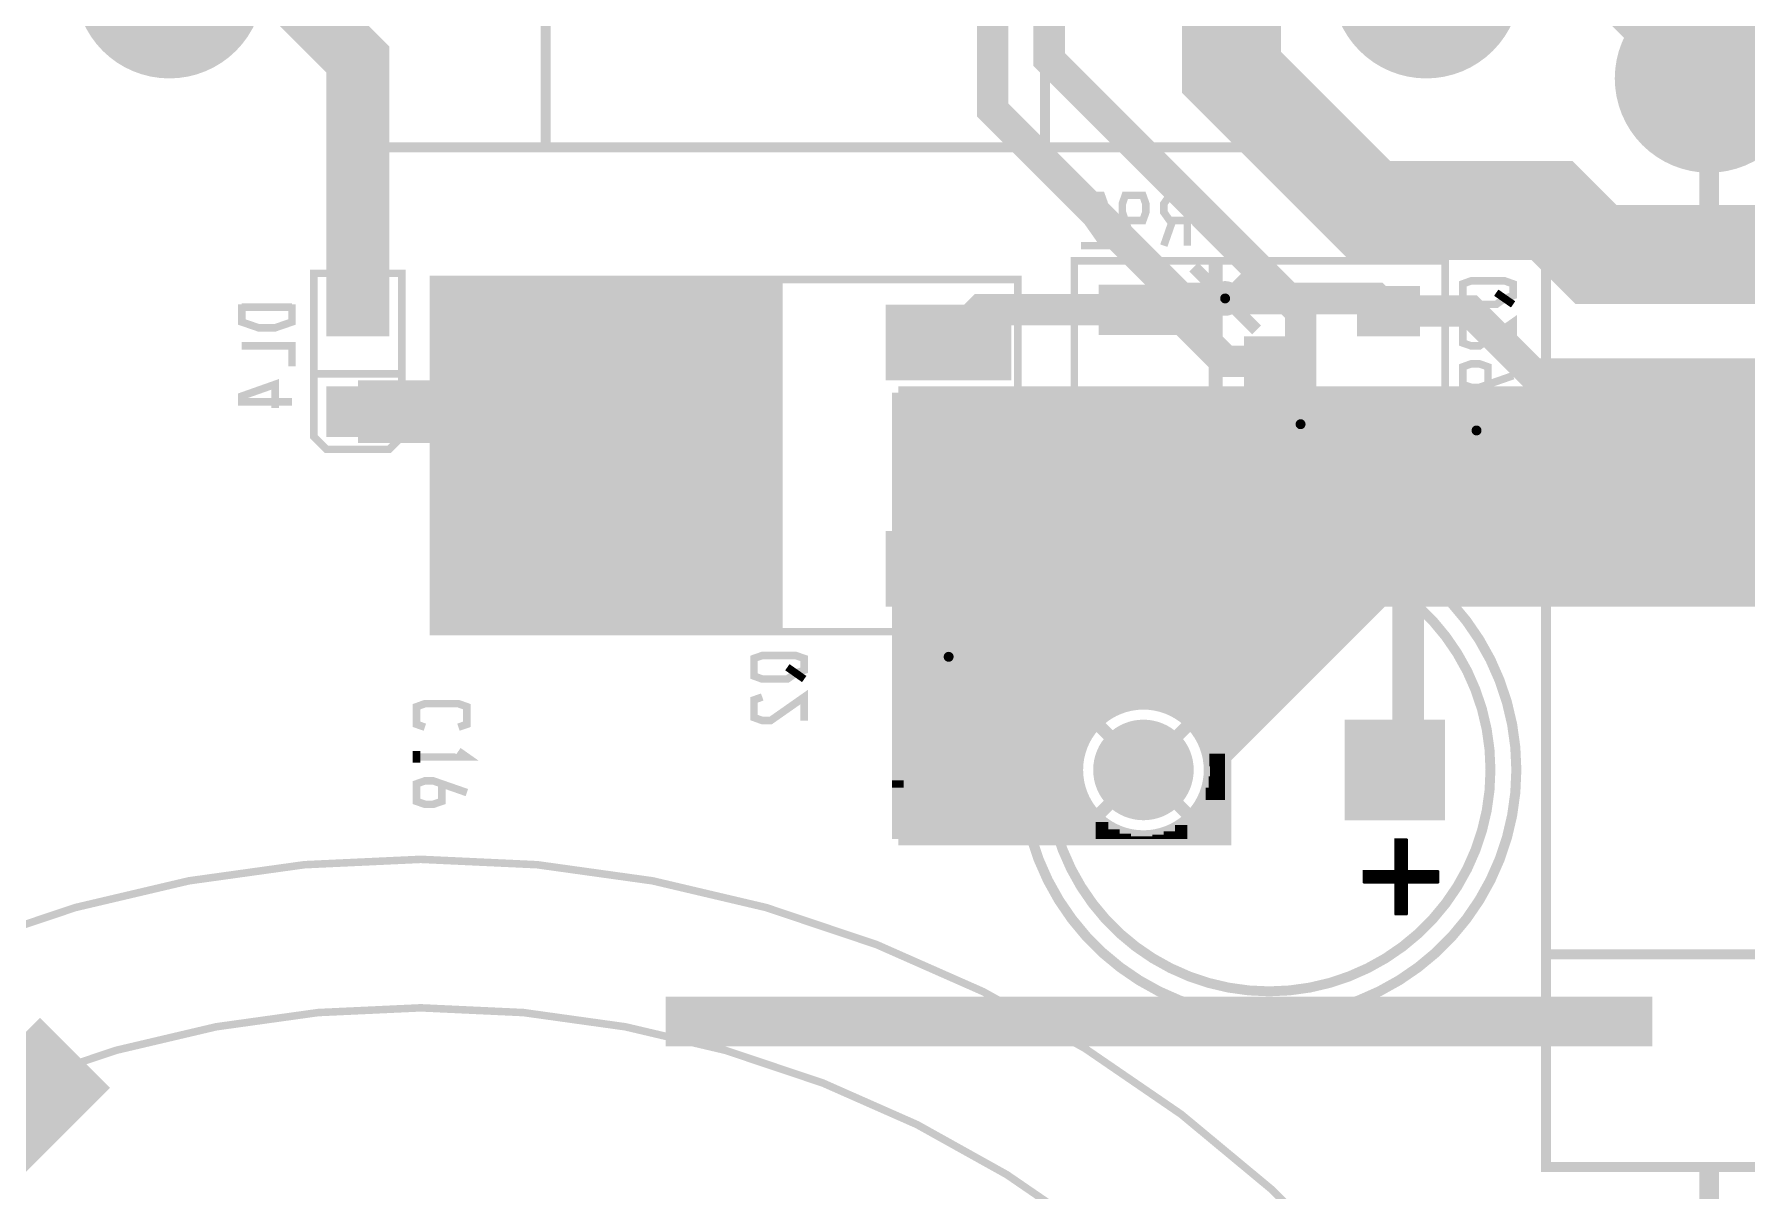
# Model space of a CAD drawing. Extents: x -20 to 155, y -92 to 168.
# Drawn here: x 67.75 to 102.36, y 41.03 to 64.39 of the extents above; entities that cross this region are included whole.
import ezdxf

# ---------------------------------------------------------------- set-up
doc = ezdxf.new("R2010")
doc.units = 0
doc.header["$MEASUREMENT"] = 0
doc.layers.get('0').update_dxf_attribs({"linetype": 'CONTINUOUS'})
for name, color, linetype in [('25-334-1_BOT', 7, 'CONTINUOUS'), ('25-334-1_DRD', 7, 'CONTINUOUS'), ('25-334-1_DRL', 2, 'CONTINUOUS'), ('25-334-1_IN1', 4, 'CONTINUOUS'), ('25-334-1_IN2', 3, 'CONTINUOUS'), ('25-334-1_SMB', 5, 'CONTINUOUS'), ('25-334-1_SMT', 10, 'CONTINUOUS'), ('25-334-1_SPB', 14, 'CONTINUOUS'), ('25-334-1_SSB', 12, 'CONTINUOUS'), ('25-334-1_SST', 11, 'CONTINUOUS'), ('25-334-1_TOP', 13, 'CONTINUOUS'), ('THRUHOLE_TAP', 7, 'CONTINUOUS')]:
    doc.layers.add(name, color=color, linetype=linetype)

# ---------------------------------------------------------------- blocks, each defined once
blk = doc.blocks.new('ROUND_6')
at = {"const_width": 1.016}
blk.add_lwpolyline([(-0.508, 0, 1), (0.508, 0, 1)], format="xyb", close=True, dxfattribs=at)
blk = doc.blocks.new('SQUARE_8')
blk.add_solid([(1.016, 1.016), (1.016, -1.016), (-1.016, 1.016), (-1.016, -1.016)])
blk = doc.blocks.new('RECTANGLE_13')
blk.add_solid([(0.63627, 0.51308), (0.63627, -0.51308), (-0.63627, 0.51308), (-0.63627, -0.51308)])
blk = doc.blocks.new('ROUND_27')
at = {"const_width": 1.905}
blk.add_lwpolyline([(-0.9525, 0, 1), (0.9525, 0, 1)], format="xyb", close=True, dxfattribs=at)
blk = doc.blocks.new('ROUND_39')
at = {"const_width": 0.35052}
blk.add_lwpolyline([(-0.17526, 0, 1), (0.17526, 0, 1)], format="xyb", close=True, dxfattribs=at)
blk = doc.blocks.new('RECTANGLE_48')
blk.add_solid([(0.9017, 0.508), (0.9017, -0.508), (-0.9017, 0.508), (-0.9017, -0.508)])
blk = doc.blocks.new('RECTANGLE_52')
blk.add_solid([(0.40005, 0.25019), (0.40005, -0.25019), (-0.40005, 0.25019), (-0.40005, -0.25019)])
blk = doc.blocks.new('RECTANGLE_53')
blk.add_solid([(0.635, 0.508), (0.635, -0.508), (-0.635, 0.508), (-0.635, -0.508)])
blk = doc.blocks.new('RECTANGLE_57')
blk.add_solid([(1.27, 0.762), (1.27, -0.762), (-1.27, 0.762), (-1.27, -0.762)])
blk = doc.blocks.new('SQUARE_58')
blk.add_solid([(3.5052, 3.5052), (3.5052, -3.5052), (-3.5052, 3.5052), (-3.5052, -3.5052)])
blk = doc.blocks.new('ROUND_75')
at = {"const_width": 0.54991}
blk.add_lwpolyline([(-0.274954, 0, 1), (0.274954, 0, 1)], format="xyb", close=True, dxfattribs=at)
blk = doc.blocks.new('ROUND_85')
at = {"const_width": 0.10033}
blk.add_lwpolyline([(-0.050164, 0, 1), (0.050164, 0, 1)], format="xyb", close=True, dxfattribs=at)
blk = doc.blocks.new('ROUND_42')
at = {"const_width": 0.35052}
blk.add_lwpolyline([(-0.17526, 0, 1), (0.17526, 0, 1)], format="xyb", close=True, dxfattribs=at)
blk = doc.blocks.new('ROUND_35')
at = {"const_width": 0.10033}
blk.add_lwpolyline([(-0.050164, 0, 1), (0.050164, 0, 1)], format="xyb", close=True, dxfattribs=at)

msp = doc.modelspace()

# ---------------------------------------------------------------- linework, layer by layer
at = {"layer": '25-334-1_BOT'}
for points, const_width in [([(74.295, 58.801), (74.295, 63.881), (72.771, 65.405), (70.485, 65.405)], 1.27), ([(95.885, 65.405), (99.695, 65.405), (101.6, 63.5)], 1.27), ([(107.315, 59.7662), (106.5022, 59.7662), (104.267, 57.531), (98.044, 57.531), (96.774, 58.801), (95.123, 58.801)], 0.635), ([(95.123, 58.801), (94.869, 59.055), (91.821, 59.055)], 0.635), ([(90.17, 58.8264), (86.8934, 58.8264), (86.233, 58.166)], 0.635), ([(92.837, 57.785), (91.821, 57.785), (90.7796, 58.8264), (90.17, 58.8264)], 0.635), ([(74.295, 56.769), (78.486, 56.769), (79.375, 55.88)], 1.27), ([(96.901, 56.388), (96.52, 56.769), (95.123, 56.769)], 0.635), ([(95.123, 56.769), (96.52, 56.769), (96.901, 56.388)], 0.635), ([(95.51924, 55.245), (91.694, 55.245), (91.4654, 55.4736), (90.17, 55.4736)], 0.635), ([(95.51924, 55.245), (95.51924, 49.79924), (95.25, 49.53)], 0.635), ([(107.315, 52.9336), (106.0704, 52.9336), (103.759, 55.245), (97.52076, 55.245)], 0.635), ([(86.233, 53.594), (86.233, 51.816)], 1.27)]:
    msp.add_lwpolyline(points, dxfattribs=dict(at, const_width=const_width))
at = {"layer": '25-334-1_DRD', "const_width": 0.254}
for points in [[(100.965, 64.135), (100.965, 62.865)], [(102.235, 64.135), (100.965, 64.135)], [(102.235, 64.135), (100.965, 62.865)], [(102.235, 62.865), (100.965, 64.135)], [(102.235, 62.865), (102.235, 64.135)], [(100.965, 62.865), (102.235, 62.865)], [(92.456, 59.69), (91.186, 58.42)], [(92.456, 58.42), (91.186, 59.69)], [(93.98, 57.15), (92.71, 55.88)], [(93.98, 55.88), (92.71, 57.15)], [(93.98, 57.15), (92.71, 55.88)], [(93.98, 55.88), (92.71, 57.15)], [(97.536, 57.023), (96.266, 55.753)], [(97.536, 55.753), (96.266, 57.023)], [(97.536, 57.023), (96.266, 55.753)], [(97.536, 55.753), (96.266, 57.023)], [(86.868, 52.451), (85.598, 51.181)], [(86.868, 51.181), (85.598, 52.451)], [(89.535, 50.165), (89.535, 48.895)], [(90.805, 50.165), (89.535, 50.165)], [(90.805, 50.165), (89.535, 48.895)], [(90.805, 48.895), (89.535, 50.165)], [(90.805, 48.895), (90.805, 50.165)], [(94.615, 50.165), (94.615, 48.895)], [(95.885, 50.165), (94.615, 50.165)], [(95.885, 50.165), (94.615, 48.895)], [(95.885, 48.895), (94.615, 50.165)], [(95.885, 48.895), (95.885, 50.165)], [(89.535, 48.895), (90.805, 48.895)], [(94.615, 48.895), (95.885, 48.895)]]:
    msp.add_lwpolyline(points, dxfattribs=at)
at = {"layer": '25-334-1_DRL'}
for points, const_width in [([(105.918, 61.976), (103.886, 59.944), (99.314, 59.944), (98.425, 60.833), (94.742, 60.833), (91.948, 63.627), (91.948, 67.437), (93.853, 69.342)], 1.99898), ([(68.58, 43.815), (67.056, 42.291), (52.451, 42.291), (51.816, 42.926), (51.816, 48.387), (50.673, 49.53), (40.005, 49.53)], 1.99898), ([(100.457, 44.45), (80.518, 44.45)], 1.00076)]:
    msp.add_lwpolyline(points, dxfattribs=dict(at, const_width=const_width))
at = {"layer": '25-334-1_IN1', "const_width": 0.635}
for points in [[(91.821, 59.055), (90.932, 59.055), (87.122, 62.865), (87.122, 84.709), (89.408, 86.995), (89.408, 103.124), (84.836, 107.696), (87.503, 110.363), (99.06, 110.363)], [(93.345, 104.648), (90.551, 101.854), (90.551, 86.36), (88.265, 84.074), (88.265, 63.881), (93.345, 58.801), (93.345, 56.515)], [(93.345, 104.648), (90.551, 101.854), (90.551, 86.36), (88.265, 84.074), (88.265, 63.881), (93.345, 58.801), (93.345, 56.515)]]:
    msp.add_lwpolyline(points, dxfattribs=at)
at = {"layer": '25-334-1_SPB', "const_width": 0.254}
for points in [[(78.867, 58.928), (78.867, 56.261), (76.581, 56.261)], [(76.581, 58.928), (76.581, 56.261)], [(78.867, 58.928), (76.581, 58.928)], [(78.867, 58.8772), (76.581, 58.8772)], [(76.6826, 58.928), (76.6826, 56.261)], [(76.9112, 58.928), (76.9112, 56.261)], [(77.1398, 58.928), (77.1398, 56.261)], [(77.3684, 58.928), (77.3684, 56.261)], [(77.597, 58.928), (77.597, 56.261)], [(77.8256, 58.928), (77.8256, 56.261)], [(78.0542, 58.928), (78.0542, 56.261)], [(78.2828, 58.928), (78.2828, 56.261)], [(78.5114, 58.928), (78.5114, 56.261)], [(78.74, 58.928), (78.74, 56.261)], [(82.042, 58.928), (82.042, 56.261), (79.756, 56.261)], [(79.756, 58.928), (79.756, 56.261)], [(82.042, 58.928), (79.756, 58.928)], [(82.042, 58.8772), (79.756, 58.8772)], [(79.8576, 58.928), (79.8576, 56.261)], [(80.0862, 58.928), (80.0862, 56.261)], [(80.3148, 58.928), (80.3148, 56.261)], [(80.5434, 58.928), (80.5434, 56.261)], [(80.772, 58.928), (80.772, 56.261)], [(81.0006, 58.928), (81.0006, 56.261)], [(81.2292, 58.928), (81.2292, 56.261)], [(81.4578, 58.928), (81.4578, 56.261)], [(81.6864, 58.928), (81.6864, 56.261)], [(81.915, 58.928), (81.915, 56.261)], [(78.867, 58.6486), (76.581, 58.6486)], [(78.867, 58.42), (76.581, 58.42)], [(82.042, 58.6486), (79.756, 58.6486)], [(82.042, 58.42), (79.756, 58.42)], [(78.867, 58.1914), (76.581, 58.1914)], [(82.042, 58.1914), (79.756, 58.1914)], [(78.867, 57.9628), (76.581, 57.9628)], [(78.867, 57.7342), (76.581, 57.7342)], [(82.042, 57.9628), (79.756, 57.9628)], [(82.042, 57.7342), (79.756, 57.7342)], [(78.867, 57.5056), (76.581, 57.5056)], [(82.042, 57.5056), (79.756, 57.5056)], [(78.867, 57.277), (76.581, 57.277)], [(78.867, 57.0484), (76.581, 57.0484)], [(82.042, 57.277), (79.756, 57.277)], [(82.042, 57.0484), (79.756, 57.0484)], [(78.867, 56.8198), (76.581, 56.8198)], [(82.042, 56.8198), (79.756, 56.8198)], [(78.867, 56.5912), (76.581, 56.5912)], [(78.867, 56.3626), (76.581, 56.3626)], [(82.042, 56.5912), (79.756, 56.5912)], [(82.042, 56.3626), (79.756, 56.3626)], [(78.867, 55.626), (78.867, 52.959), (76.581, 52.959)], [(76.581, 55.626), (76.581, 52.959)], [(78.867, 55.626), (76.581, 55.626)], [(76.6826, 55.626), (76.6826, 52.959)], [(76.9112, 55.626), (76.9112, 52.959)], [(77.1398, 55.626), (77.1398, 52.959)], [(77.3684, 55.626), (77.3684, 52.959)], [(77.597, 55.626), (77.597, 52.959)], [(77.8256, 55.626), (77.8256, 52.959)], [(78.0542, 55.626), (78.0542, 52.959)], [(78.2828, 55.626), (78.2828, 52.959)], [(78.5114, 55.626), (78.5114, 52.959)], [(78.74, 55.626), (78.74, 52.959)], [(82.042, 55.626), (79.756, 55.626), (79.756, 52.959)], [(79.8576, 55.626), (79.8576, 52.959)], [(80.0862, 55.626), (80.0862, 52.959)], [(80.3148, 55.626), (80.3148, 52.959)], [(80.5434, 55.626), (80.5434, 52.959)], [(80.772, 55.626), (80.772, 52.959)], [(81.0006, 55.626), (81.0006, 52.959)], [(81.2292, 55.626), (81.2292, 52.959)], [(81.4578, 55.626), (81.4578, 52.959)], [(81.6864, 55.626), (81.6864, 52.959)], [(81.915, 55.626), (81.915, 52.959)], [(82.042, 55.626), (82.042, 52.959)], [(78.867, 55.5752), (76.581, 55.5752)], [(78.867, 55.3466), (76.581, 55.3466)], [(82.042, 55.5752), (79.756, 55.5752)], [(82.042, 55.3466), (79.756, 55.3466)], [(78.867, 55.118), (76.581, 55.118)], [(82.042, 55.118), (79.756, 55.118)], [(78.867, 54.8894), (76.581, 54.8894)], [(78.867, 54.6608), (76.581, 54.6608)], [(82.042, 54.8894), (79.756, 54.8894)], [(82.042, 54.6608), (79.756, 54.6608)], [(78.867, 54.4322), (76.581, 54.4322)], [(82.042, 54.4322), (79.756, 54.4322)], [(78.867, 54.2036), (76.581, 54.2036)], [(78.867, 53.975), (76.581, 53.975)], [(82.042, 54.2036), (79.756, 54.2036)], [(82.042, 53.975), (79.756, 53.975)], [(78.867, 53.7464), (76.581, 53.7464)], [(78.867, 53.5178), (76.581, 53.5178)], [(82.042, 53.7464), (79.756, 53.7464)], [(82.042, 53.5178), (79.756, 53.5178)], [(78.867, 53.2892), (76.581, 53.2892)], [(82.042, 53.2892), (79.756, 53.2892)], [(78.867, 53.0606), (76.581, 53.0606)], [(82.042, 53.0606), (79.756, 53.0606)], [(82.042, 52.959), (79.756, 52.959)]]:
    msp.add_lwpolyline(points, dxfattribs=at)
at = {"layer": '25-334-1_SSB'}
for points, const_width in [([(73.89368, 68.70192), (92.47632, 68.70192), (92.47632, 62.10808), (73.89368, 62.10808), (73.89368, 68.70192)], 0.20066), ([(78.08976, 68.70192), (78.08976, 62.10808)], 0.20066), ([(88.18118, 68.70192), (88.18118, 62.10808)], 0.20066), ([(101.6, 63.68796), (101.6, 60.19038)], 0.39878), ([(88.90508, 60.1218), (89.38006, 60.1218), (88.90508, 60.79744), (88.90508, 60.96762), (88.9635, 61.1378), (89.3191, 61.1378), (89.38006, 60.96762)], 0.1524), ([(89.8017, 60.6298), (90.1573, 60.6298), (90.21826, 60.79744), (90.21826, 60.96762), (90.1573, 61.1378), (89.8017, 61.1378), (89.74328, 60.96762), (89.74328, 60.79744), (89.9795, 60.1218)], 0.1524), ([(91.05646, 60.6298), (90.70086, 60.6298), (90.58148, 60.79744), (90.58148, 60.96762), (90.70086, 61.1378), (91.05646, 61.1378), (91.05646, 60.1218)], 0.1524), ([(90.75928, 60.6298), (90.58148, 60.1218)], 0.1524), ([(88.773, 54.483), (91.567, 54.483), (91.567, 59.817), (88.773, 59.817), (88.773, 54.483)], 0.1524), ([(96.266, 59.817), (96.266, 55.753), (91.694, 55.753), (91.694, 57.531), (91.948, 57.785), (91.694, 58.039), (91.694, 59.817), (96.266, 59.817)], 0.1524), ([(104.89692, 60.09132), (104.89692, 41.50868), (98.30308, 41.50868), (98.30308, 60.09132), (104.89692, 60.09132)], 0.20066), ([(73.66, 56.007), (74.93, 56.007), (75.184, 56.261), (75.184, 59.563), (73.406, 59.563), (73.406, 56.261), (73.66, 56.007)], 0.1524), ([(87.63, 59.436), (87.63, 52.324), (75.819, 52.324), (75.819, 59.436), (87.63, 59.436)], 0.1524), ([(97.46996, 59.4106), (97.64014, 59.34964), (97.64014, 59.11342), (97.46996, 59.055), (97.29978, 58.93562), (96.79178, 58.93562), (96.62414, 58.99404), (96.62414, 59.34964), (96.79178, 59.4106), (97.46996, 59.4106)], 0.1524), ([(97.29978, 59.17184), (97.64014, 58.93562)], 0.1524), ([(72.96404, 58.93562), (72.96404, 58.58002), (72.62368, 58.46318), (72.28586, 58.46318), (71.94804, 58.58002), (71.94804, 58.93562)], 0.1524), ([(72.96404, 58.8772), (71.94804, 58.8772)], 0.1524), ([(97.64014, 58.09742), (97.64014, 58.5724), (96.96196, 58.09742), (96.79178, 58.09742), (96.62414, 58.15584), (96.62414, 58.51144), (96.79178, 58.5724)], 0.1524), ([(72.96404, 57.6834), (72.96404, 58.09742), (71.94804, 58.09742)], 0.1524), ([(97.13214, 57.31764), (97.13214, 57.67324), (96.96196, 57.7342), (96.79178, 57.7342), (96.62414, 57.67324), (96.62414, 57.31764), (96.79178, 57.25922), (96.96196, 57.25922), (97.64014, 57.49544)], 0.1524), ([(73.406, 57.531), (75.184, 57.531)], 0.1524), ([(72.62368, 56.8452), (72.62368, 57.32018), (71.94804, 57.08142), (71.94804, 56.96458), (72.96404, 56.96458)], 0.1524), ([(95.8215, 55.64378), (95.8215, 55.74538), (97.2185, 55.74538), (97.2185, 55.64378)], 0.1524), ([(96.12122, 54.74462), (96.22028, 54.74462), (96.22028, 55.74538), (96.12122, 55.74538), (96.12122, 54.74462)], 0.1524), ([(104.89692, 55.89524), (98.30308, 55.89524)], 0.20066), ([(97.2185, 54.84622), (97.2185, 54.74462), (95.8215, 54.74462), (95.8215, 54.84622)], 0.1524), ([(96.71558, 53.33492), (97.18802, 53.33492), (96.9518, 54.01056), (96.83242, 54.01056), (96.83242, 52.99456)], 0.1524), ([(98.02622, 52.99456), (97.67062, 52.99456), (97.55378, 53.33492), (97.55378, 53.67274), (97.67062, 54.01056), (98.02622, 54.01056)], 0.1524), ([(97.9678, 52.99456), (97.9678, 54.01056)], 0.1524), ([(83.14436, 51.8414), (83.31454, 51.78298), (83.31454, 51.54422), (83.14436, 51.4858), (82.97418, 51.36642), (82.46618, 51.36642), (82.29854, 51.42738), (82.29854, 51.78298), (82.46618, 51.8414), (83.14436, 51.8414)], 0.1524), ([(82.97418, 51.60518), (83.31454, 51.36642)], 0.1524), ([(83.31454, 50.52822), (83.31454, 51.0032), (82.63636, 50.52822), (82.46618, 50.52822), (82.29854, 50.58918), (82.29854, 50.94478), (82.46618, 51.0032)], 0.1524), ([(85.2043, 49.24552), (85.2043, 50.26152), (85.32368, 50.09134)], 0.1524), ([(85.80628, 49.24552), (86.28126, 49.24552), (85.80628, 49.9237), (85.80628, 50.09134), (85.8647, 50.26152), (86.2203, 50.26152), (86.28126, 50.09134)], 0.1524), ([(86.64448, 49.4157), (86.7029, 49.24552), (87.0585, 49.24552), (87.11946, 49.4157), (87.11946, 50.09134), (87.0585, 50.26152), (86.7029, 50.26152), (86.64448, 50.09134)], 0.1524), ([(85.08746, 49.24552), (85.32368, 49.24552)], 0.1524), ([(95.504, 48.133), (95.25, 48.133), (95.25, 47.498), (94.615, 47.498), (94.615, 47.244)], 0.0254), ([(95.504, 48.10506), (95.25, 48.10506)], 0.0254), ([(95.26524, 48.133), (95.26524, 46.609)], 0.0254), ([(95.2881, 48.133), (95.2881, 46.609)], 0.0254), ([(95.31096, 48.133), (95.31096, 46.609)], 0.0254), ([(95.33382, 48.133), (95.33382, 46.609)], 0.0254), ([(95.35668, 48.133), (95.35668, 46.609)], 0.0254), ([(95.37954, 48.133), (95.37954, 46.609)], 0.0254), ([(95.4024, 48.133), (95.4024, 46.609)], 0.0254), ([(95.42526, 48.133), (95.42526, 46.609)], 0.0254), ([(95.44812, 48.133), (95.44812, 46.609)], 0.0254), ([(95.47098, 48.133), (95.47098, 46.609)], 0.0254), ([(95.49384, 48.133), (95.49384, 46.609)], 0.0254), ([(95.504, 48.133), (95.504, 47.498)], 0.0254), ([(95.504, 48.0822), (95.25, 48.0822)], 0.0254), ([(95.504, 48.05934), (95.25, 48.05934)], 0.0254), ([(95.504, 48.03648), (95.25, 48.03648)], 0.0254), ([(95.504, 48.01362), (95.25, 48.01362)], 0.0254), ([(95.504, 47.99076), (95.25, 47.99076)], 0.0254), ([(95.504, 47.9679), (95.25, 47.9679)], 0.0254), ([(95.504, 47.94504), (95.25, 47.94504)], 0.0254), ([(95.504, 47.92218), (95.25, 47.92218)], 0.0254), ([(95.504, 47.89932), (95.25, 47.89932)], 0.0254), ([(95.504, 47.87646), (95.25, 47.87646)], 0.0254), ([(95.504, 47.8536), (95.25, 47.8536)], 0.0254), ([(95.504, 47.83074), (95.25, 47.83074)], 0.0254), ([(95.504, 47.80788), (95.25, 47.80788)], 0.0254), ([(95.504, 47.78502), (95.25, 47.78502)], 0.0254), ([(95.504, 47.76216), (95.25, 47.76216)], 0.0254), ([(96.139, 47.48784), (94.615, 47.48784)], 0.0254), ([(96.139, 47.46498), (94.615, 47.46498)], 0.0254), ([(96.139, 47.44212), (94.615, 47.44212)], 0.0254), ([(96.139, 47.41926), (94.615, 47.41926)], 0.0254), ([(94.64802, 47.498), (94.64802, 47.244)], 0.0254), ([(94.67088, 47.498), (94.67088, 47.244)], 0.0254), ([(94.69374, 47.498), (94.69374, 47.244)], 0.0254), ([(94.7166, 47.498), (94.7166, 47.244)], 0.0254), ([(94.73946, 47.498), (94.73946, 47.244)], 0.0254), ([(94.76232, 47.498), (94.76232, 47.244)], 0.0254), ([(94.78518, 47.498), (94.78518, 47.244)], 0.0254), ([(94.80804, 47.498), (94.80804, 47.244)], 0.0254), ([(94.8309, 47.498), (94.8309, 47.244)], 0.0254), ([(94.85376, 47.498), (94.85376, 47.244)], 0.0254), ([(94.87662, 47.498), (94.87662, 47.244)], 0.0254), ([(94.89948, 47.498), (94.89948, 47.244)], 0.0254), ([(94.92234, 47.498), (94.92234, 47.244)], 0.0254), ([(94.9452, 47.498), (94.9452, 47.244)], 0.0254), ([(94.96806, 47.498), (94.96806, 47.244)], 0.0254), ([(94.99092, 47.498), (94.99092, 47.244)], 0.0254), ([(95.01378, 47.498), (95.01378, 47.244)], 0.0254), ([(95.03664, 47.498), (95.03664, 47.244)], 0.0254), ([(95.0595, 47.498), (95.0595, 47.244)], 0.0254), ([(95.08236, 47.498), (95.08236, 47.244)], 0.0254), ([(95.10522, 47.498), (95.10522, 47.244)], 0.0254), ([(95.12808, 47.498), (95.12808, 47.244)], 0.0254), ([(95.15094, 47.498), (95.15094, 47.244)], 0.0254), ([(95.1738, 47.498), (95.1738, 47.244)], 0.0254), ([(95.19666, 47.498), (95.19666, 47.244)], 0.0254), ([(95.21952, 47.498), (95.21952, 47.244)], 0.0254), ([(95.24238, 47.498), (95.24238, 47.244)], 0.0254), ([(95.504, 47.7393), (95.25, 47.7393)], 0.0254), ([(95.504, 47.71644), (95.25, 47.71644)], 0.0254), ([(95.504, 47.69358), (95.25, 47.69358)], 0.0254), ([(95.504, 47.67072), (95.25, 47.67072)], 0.0254), ([(95.504, 47.64786), (95.25, 47.64786)], 0.0254), ([(95.504, 47.625), (95.25, 47.625)], 0.0254), ([(95.504, 47.60214), (95.25, 47.60214)], 0.0254), ([(95.504, 47.57928), (95.25, 47.57928)], 0.0254), ([(95.504, 47.55642), (95.25, 47.55642)], 0.0254), ([(95.504, 47.53356), (95.25, 47.53356)], 0.0254), ([(95.504, 47.5107), (95.25, 47.5107)], 0.0254), ([(96.139, 47.498), (95.504, 47.498)], 0.0254), ([(95.5167, 47.498), (95.5167, 47.244)], 0.0254), ([(95.53956, 47.498), (95.53956, 47.244)], 0.0254), ([(95.56242, 47.498), (95.56242, 47.244)], 0.0254), ([(95.58528, 47.498), (95.58528, 47.244)], 0.0254), ([(95.60814, 47.498), (95.60814, 47.244)], 0.0254), ([(95.631, 47.498), (95.631, 47.244)], 0.0254), ([(95.65386, 47.498), (95.65386, 47.244)], 0.0254), ([(95.67672, 47.498), (95.67672, 47.244)], 0.0254), ([(95.69958, 47.498), (95.69958, 47.244)], 0.0254), ([(95.72244, 47.498), (95.72244, 47.244)], 0.0254), ([(95.7453, 47.498), (95.7453, 47.244)], 0.0254), ([(95.76816, 47.498), (95.76816, 47.244)], 0.0254), ([(95.79102, 47.498), (95.79102, 47.244)], 0.0254), ([(95.81388, 47.498), (95.81388, 47.244)], 0.0254), ([(95.83674, 47.498), (95.83674, 47.244)], 0.0254), ([(95.8596, 47.498), (95.8596, 47.244)], 0.0254), ([(95.88246, 47.498), (95.88246, 47.244)], 0.0254), ([(95.90532, 47.498), (95.90532, 47.244)], 0.0254), ([(95.92818, 47.498), (95.92818, 47.244)], 0.0254), ([(95.95104, 47.498), (95.95104, 47.244)], 0.0254), ([(95.9739, 47.498), (95.9739, 47.244)], 0.0254), ([(95.99676, 47.498), (95.99676, 47.244)], 0.0254), ([(96.01962, 47.498), (96.01962, 47.244)], 0.0254), ([(96.04248, 47.498), (96.04248, 47.244)], 0.0254), ([(96.06534, 47.498), (96.06534, 47.244)], 0.0254), ([(96.0882, 47.498), (96.0882, 47.244)], 0.0254), ([(96.11106, 47.498), (96.11106, 47.244)], 0.0254), ([(96.139, 47.498), (96.139, 47.244)], 0.0254), ([(96.139, 47.3964), (94.615, 47.3964)], 0.0254), ([(96.139, 47.37354), (94.615, 47.37354)], 0.0254), ([(96.139, 47.35068), (94.615, 47.35068)], 0.0254), ([(96.139, 47.32782), (94.615, 47.32782)], 0.0254), ([(96.139, 47.30496), (94.615, 47.30496)], 0.0254), ([(96.139, 47.2821), (94.615, 47.2821)], 0.0254), ([(96.139, 47.25924), (94.615, 47.25924)], 0.0254), ([(95.25, 47.244), (94.615, 47.244)], 0.0254), ([(95.25, 47.244), (95.25, 46.609)], 0.0254), ([(95.504, 47.23638), (95.25, 47.23638)], 0.0254), ([(95.504, 47.21352), (95.25, 47.21352)], 0.0254), ([(95.504, 47.19066), (95.25, 47.19066)], 0.0254), ([(95.504, 47.1678), (95.25, 47.1678)], 0.0254), ([(95.504, 47.14494), (95.25, 47.14494)], 0.0254), ([(95.504, 47.12208), (95.25, 47.12208)], 0.0254), ([(95.504, 47.09922), (95.25, 47.09922)], 0.0254), ([(95.504, 47.07636), (95.25, 47.07636)], 0.0254), ([(95.504, 47.0535), (95.25, 47.0535)], 0.0254), ([(95.504, 47.244), (95.504, 46.609)], 0.0254), ([(96.139, 47.244), (95.504, 47.244)], 0.0254), ([(95.504, 47.03064), (95.25, 47.03064)], 0.0254), ([(95.504, 47.00778), (95.25, 47.00778)], 0.0254), ([(95.504, 46.98492), (95.25, 46.98492)], 0.0254), ([(95.504, 46.96206), (95.25, 46.96206)], 0.0254), ([(95.504, 46.9392), (95.25, 46.9392)], 0.0254), ([(95.504, 46.91634), (95.25, 46.91634)], 0.0254), ([(95.504, 46.89348), (95.25, 46.89348)], 0.0254), ([(95.504, 46.87062), (95.25, 46.87062)], 0.0254), ([(95.504, 46.84776), (95.25, 46.84776)], 0.0254), ([(95.504, 46.8249), (95.25, 46.8249)], 0.0254), ([(95.504, 46.80204), (95.25, 46.80204)], 0.0254), ([(95.504, 46.77918), (95.25, 46.77918)], 0.0254), ([(95.504, 46.75632), (95.25, 46.75632)], 0.0254), ([(95.504, 46.73346), (95.25, 46.73346)], 0.0254), ([(95.504, 46.7106), (95.25, 46.7106)], 0.0254), ([(95.504, 46.68774), (95.25, 46.68774)], 0.0254), ([(95.504, 46.66488), (95.25, 46.66488)], 0.0254), ([(95.504, 46.64202), (95.25, 46.64202)], 0.0254), ([(95.504, 46.609), (95.25, 46.609)], 0.0254), ([(104.89692, 45.80382), (98.30308, 45.80382)], 0.20066), ([(101.6, 41.40962), (101.6, 37.91204)], 0.39878)]:
    msp.add_lwpolyline(points, dxfattribs=dict(at, const_width=const_width))
for points, const_width in [([(92.71, 54.52618, 0.4142136), (87.71382, 49.53)], 0.2032), ([(97.70618, 49.53, 0.4142136), (92.71, 54.52618)], 0.2032), ([(92.71, 54.00294, 0.4142136), (88.23706, 49.53)], 0.20066), ([(97.18294, 49.53, 0.4142136), (92.71, 54.00294)], 0.20066), ([(87.71382, 49.53, 0.4142136), (92.71, 44.53382)], 0.2032), ([(88.23706, 49.53, 0.4142136), (92.71, 45.05706)], 0.20066), ([(92.71, 44.53382, 0.4142136), (97.70618, 49.53)], 0.2032), ([(92.71, 45.05706, 0.4142136), (97.18294, 49.53)], 0.20066)]:
    msp.add_lwpolyline(points, format="xyb", dxfattribs=dict(at, const_width=const_width))
at = {"layer": '25-334-1_SST', "const_width": 0.1524}
for points in [[(75.64882, 50.3936), (75.48118, 50.45202), (75.48118, 50.80762), (75.64882, 50.86858), (76.327, 50.86858), (76.49718, 50.80762), (76.49718, 50.45202), (76.327, 50.3936)], [(75.48118, 49.67478), (75.48118, 49.911)], [(75.48118, 49.79162), (76.49718, 49.79162), (76.327, 49.911)], [(75.98918, 49.2506), (75.98918, 48.895), (75.819, 48.83658), (75.64882, 48.83658), (75.48118, 48.895), (75.48118, 49.2506), (75.64882, 49.30902), (75.819, 49.30902), (76.49718, 49.0728)]]:
    msp.add_lwpolyline(points, dxfattribs=at)
for points in [[(75.565, 47.72406, 0.4142136), (50.06594, 22.225)], [(101.06406, 22.225, 0.4142136), (75.565, 47.72406)], [(75.565, 44.72432, 0.4142136), (53.06568, 22.225)], [(98.06432, 22.225, 0.4142136), (75.565, 44.72432)]]:
    msp.add_lwpolyline(points, format="xyb", dxfattribs=at)
at = {"layer": '25-334-1_TOP', "const_width": 0.254}
for points in [[(85.217, 57.15), (85.217, 48.133)], [(103.759, 57.15), (85.217, 57.15)], [(133.477, 57.0484), (85.217, 57.0484)], [(85.4456, 57.15), (85.4456, 48.133)], [(85.6742, 57.15), (85.6742, 48.133)], [(85.9028, 57.15), (85.9028, 48.133)], [(86.1314, 57.15), (86.1314, 48.133)], [(86.36, 57.15), (86.36, 48.133)], [(86.5886, 57.15), (86.5886, 48.133)], [(86.8172, 57.15), (86.8172, 48.133)], [(87.0458, 57.15), (87.0458, 48.133)], [(87.2744, 57.15), (87.2744, 48.133)], [(87.503, 57.15), (87.503, 48.133)], [(87.7316, 57.15), (87.7316, 48.133)], [(87.9602, 57.15), (87.9602, 48.133)], [(88.1888, 57.15), (88.1888, 48.133)], [(88.4174, 57.15), (88.4174, 48.133)], [(88.646, 57.15), (88.646, 48.133)], [(88.8746, 57.15), (88.8746, 49.89576)], [(89.1032, 57.15), (89.1032, 50.35042)], [(89.3318, 57.15), (89.3318, 50.5841)], [(89.5604, 57.15), (89.5604, 50.72888)], [(89.789, 57.15), (89.789, 50.82032)], [(90.0176, 57.15), (90.0176, 50.86604)], [(90.2462, 57.15), (90.2462, 50.87366)], [(90.4748, 57.15), (90.4748, 50.84064)], [(90.7034, 57.15), (90.7034, 50.76444)], [(90.932, 57.15), (90.932, 50.63998)], [(91.1606, 57.15), (91.1606, 50.44186)], [(91.3892, 57.15), (91.3892, 50.1015)], [(91.6178, 57.15), (91.6178, 48.133)], [(91.8464, 57.15), (91.8464, 49.8094)], [(92.075, 57.15), (92.075, 50.038)], [(92.3036, 57.15), (92.3036, 50.2666)], [(92.5322, 57.15), (92.5322, 50.4952)], [(92.7608, 57.15), (92.7608, 50.7238)], [(92.9894, 57.15), (92.9894, 50.9524)], [(93.218, 57.15), (93.218, 51.181)], [(93.4466, 57.15), (93.4466, 51.4096)], [(93.6752, 57.15), (93.6752, 51.6382)], [(93.9038, 57.15), (93.9038, 51.8668)], [(94.1324, 57.15), (94.1324, 52.0954)], [(94.361, 57.15), (94.361, 52.324)], [(94.5896, 57.15), (94.5896, 52.5526)], [(94.8182, 57.15), (94.8182, 52.7812)], [(95.0468, 57.15), (95.0468, 52.959)], [(95.2754, 57.15), (95.2754, 52.959)], [(95.504, 57.15), (95.504, 52.959)], [(95.7326, 57.15), (95.7326, 52.959)], [(95.9612, 57.15), (95.9612, 52.959)], [(96.1898, 57.15), (96.1898, 52.959)], [(96.4184, 57.15), (96.4184, 52.959)], [(96.647, 57.15), (96.647, 52.959)], [(96.8756, 57.15), (96.8756, 52.959)], [(97.1042, 57.15), (97.1042, 52.959)], [(97.3328, 57.15), (97.3328, 52.959)], [(97.5614, 57.15), (97.5614, 52.959)], [(97.79, 57.15), (97.79, 52.959)], [(98.0186, 57.15), (98.0186, 52.959)], [(98.2472, 57.15), (98.2472, 52.959)], [(98.4758, 57.15), (98.4758, 52.959)], [(98.7044, 57.15), (98.7044, 52.959)], [(98.933, 57.15), (98.933, 52.959)], [(99.1616, 57.15), (99.1616, 52.959)], [(99.3902, 57.15), (99.3902, 52.959)], [(99.6188, 57.15), (99.6188, 52.959)], [(99.8474, 57.15), (99.8474, 52.959)], [(100.076, 57.15), (100.076, 52.959)], [(100.3046, 57.15), (100.3046, 52.959)], [(100.5332, 57.15), (100.5332, 52.959)], [(100.7618, 57.15), (100.7618, 52.959)], [(100.9904, 57.15), (100.9904, 52.959)], [(101.219, 57.15), (101.219, 52.959)], [(101.4476, 57.15), (101.4476, 52.959)], [(101.6762, 57.15), (101.6762, 52.959)], [(101.9048, 57.15), (101.9048, 52.959)], [(102.1334, 57.15), (102.1334, 52.959)], [(102.362, 57.15), (102.362, 52.959)], [(133.477, 56.8198), (85.217, 56.8198)], [(133.477, 56.5912), (85.217, 56.5912)], [(133.477, 56.3626), (85.217, 56.3626)], [(133.477, 56.134), (85.217, 56.134)], [(133.477, 55.9054), (85.217, 55.9054)], [(133.477, 55.6768), (85.217, 55.6768)], [(133.477, 55.4482), (85.217, 55.4482)], [(133.477, 55.2196), (85.217, 55.2196)], [(133.477, 54.991), (85.217, 54.991)], [(133.477, 54.7624), (85.217, 54.7624)], [(133.477, 54.5338), (85.217, 54.5338)], [(133.477, 54.3052), (85.217, 54.3052)], [(133.477, 54.0766), (85.217, 54.0766)], [(133.477, 53.848), (85.217, 53.848)], [(133.477, 53.6194), (85.217, 53.6194)], [(133.477, 53.3908), (85.217, 53.3908)], [(133.477, 53.1622), (85.217, 53.1622)], [(106.68, 52.959), (94.996, 52.959), (91.821, 49.784), (91.821, 48.133), (85.217, 48.133)], [(94.9706, 52.9336), (85.217, 52.9336)], [(94.742, 52.705), (85.217, 52.705)], [(94.5134, 52.4764), (85.217, 52.4764)], [(94.2848, 52.2478), (85.217, 52.2478)], [(94.0562, 52.0192), (85.217, 52.0192)], [(93.8276, 51.7906), (85.217, 51.7906)], [(93.599, 51.562), (85.217, 51.562)], [(93.3704, 51.3334), (85.217, 51.3334)], [(93.1418, 51.1048), (85.217, 51.1048)], [(92.9132, 50.8762), (85.217, 50.8762)], [(89.41816, 50.6476), (85.217, 50.6476)], [(89.15908, 50.419), (85.217, 50.419)], [(89.2175, 50.4825), (90.17, 49.53)], [(91.1225, 50.4825), (90.17, 49.53)], [(92.6846, 50.6476), (90.9193, 50.6476)], [(92.456, 50.419), (91.18092, 50.419)], [(88.99652, 50.1904), (85.217, 50.1904)], [(92.2274, 50.1904), (91.34348, 50.1904)], [(88.89492, 49.9618), (85.217, 49.9618)], [(88.83904, 49.7332), (85.217, 49.7332)], [(91.9988, 49.9618), (91.44508, 49.9618)], [(91.821, 49.7332), (91.50096, 49.7332)], [(88.8238, 49.5046), (85.217, 49.5046)], [(89.2175, 48.5775), (90.17, 49.53)], [(91.1225, 48.5775), (90.17, 49.53)], [(91.821, 49.5046), (91.5162, 49.5046)], [(88.84666, 49.276), (85.217, 49.276)], [(88.9127, 49.0474), (85.217, 49.0474)], [(88.8746, 49.16424), (88.8746, 48.133)], [(91.821, 49.0474), (91.4273, 49.0474)], [(91.821, 49.276), (91.4908, 49.276)], [(89.027, 48.8188), (85.217, 48.8188)], [(89.1032, 48.70958), (89.1032, 48.133)], [(91.821, 48.8188), (91.313, 48.8188)], [(91.3892, 48.9585), (91.3892, 48.133)], [(89.2048, 48.5902), (85.217, 48.5902)], [(89.50198, 48.3616), (85.217, 48.3616)], [(89.3318, 48.4759), (89.3318, 48.133)], [(89.5604, 48.32858), (89.5604, 48.133)], [(91.821, 48.3616), (90.83802, 48.3616)], [(90.932, 48.42002), (90.932, 48.133)], [(91.821, 48.5902), (91.13266, 48.5902)], [(91.1606, 48.61814), (91.1606, 48.133)], [(89.789, 48.23968), (89.789, 48.133)], [(90.0176, 48.19142), (90.0176, 48.133)], [(90.2462, 48.18634), (90.2462, 48.133)], [(90.4748, 48.21936), (90.4748, 48.133)], [(90.7034, 48.29302), (90.7034, 48.133)]]:
    msp.add_lwpolyline(points, dxfattribs=at)
for points in [[(90.17, 50.8762, 0.4142136), (88.8238, 49.53)], [(91.5162, 49.53, 0.4142136), (90.17, 50.8762)], [(88.8238, 49.53, 0.4142136), (90.17, 48.1838)], [(90.17, 48.1838, 0.4142136), (91.5162, 49.53)]]:
    msp.add_lwpolyline(points, format="xyb", dxfattribs=at)

# ---------------------------------------------------------------- block references
at = {"layer": '25-334-1_BOT'}
for name, p in [('ROUND_27', (70.485, 65.405)), ('ROUND_27', (95.885, 65.405)), ('ROUND_27', (101.6, 63.5)), ('RECTANGLE_13', (74.295, 58.801)), ('SQUARE_58', (79.375, 55.88)), ('RECTANGLE_48', (90.17, 58.8264)), ('ROUND_39', (91.821, 59.055)), ('RECTANGLE_53', (95.123, 58.801)), ('RECTANGLE_57', (86.233, 58.166)), ('RECTANGLE_53', (92.837, 57.785)), ('RECTANGLE_13', (74.295, 56.769)), ('RECTANGLE_53', (95.123, 56.769)), ('ROUND_39', (93.345, 56.515)), ('ROUND_39', (96.901, 56.388)), ('RECTANGLE_48', (90.17, 55.4736)), ('RECTANGLE_52', (95.51924, 55.245)), ('RECTANGLE_52', (97.52076, 55.245)), ('RECTANGLE_57', (86.233, 53.594)), ('ROUND_39', (86.233, 51.816)), ('ROUND_6', (90.17, 49.53)), ('SQUARE_8', (95.25, 49.53))]:
    msp.add_blockref(name, p, dxfattribs=at)
at = {"layer": '25-334-1_DRL'}
for name, p in [('ROUND_75', (101.6, 63.5)), ('ROUND_85', (91.821, 59.055)), ('ROUND_85', (93.345, 56.515)), ('ROUND_85', (96.901, 56.388)), ('ROUND_85', (86.233, 51.816)), ('ROUND_75', (90.17, 49.53)), ('ROUND_75', (95.25, 49.53))]:
    msp.add_blockref(name, p, dxfattribs=at)
at = {"layer": '25-334-1_IN1'}
for name, p in [('ROUND_27', (70.485, 65.405)), ('ROUND_27', (95.885, 65.405)), ('ROUND_27', (101.6, 63.5)), ('ROUND_39', (91.821, 59.055)), ('ROUND_39', (93.345, 56.515)), ('ROUND_39', (96.901, 56.388)), ('ROUND_42', (86.233, 51.816)), ('ROUND_6', (90.17, 49.53)), ('SQUARE_8', (95.25, 49.53))]:
    msp.add_blockref(name, p, dxfattribs=at)
at = {"layer": '25-334-1_IN2'}
for name, p in [('ROUND_27', (70.485, 65.405)), ('ROUND_27', (95.885, 65.405)), ('ROUND_27', (101.6, 63.5)), ('ROUND_39', (91.821, 59.055)), ('ROUND_39', (93.345, 56.515)), ('ROUND_39', (96.901, 56.388)), ('ROUND_42', (86.233, 51.816)), ('ROUND_6', (90.17, 49.53)), ('SQUARE_8', (95.25, 49.53))]:
    msp.add_blockref(name, p, dxfattribs=at)
at = {"layer": '25-334-1_SMB'}
for name, p in [('ROUND_27', (70.485, 65.405)), ('ROUND_27', (95.885, 65.405)), ('ROUND_27', (101.6, 63.5)), ('RECTANGLE_13', (74.295, 58.801)), ('SQUARE_58', (79.375, 55.88)), ('RECTANGLE_48', (90.17, 58.8264)), ('RECTANGLE_53', (95.123, 58.801)), ('RECTANGLE_57', (86.233, 58.166)), ('RECTANGLE_53', (92.837, 57.785)), ('RECTANGLE_13', (74.295, 56.769)), ('RECTANGLE_53', (95.123, 56.769)), ('RECTANGLE_48', (90.17, 55.4736)), ('RECTANGLE_52', (95.51924, 55.245)), ('RECTANGLE_52', (97.52076, 55.245)), ('RECTANGLE_57', (86.233, 53.594)), ('ROUND_6', (90.17, 49.53)), ('SQUARE_8', (95.25, 49.53))]:
    msp.add_blockref(name, p, dxfattribs=at)
at = {"layer": '25-334-1_SMT'}
for name, p in [('ROUND_27', (70.485, 65.405)), ('ROUND_27', (95.885, 65.405)), ('ROUND_27', (101.6, 63.5)), ('ROUND_6', (90.17, 49.53)), ('SQUARE_8', (95.25, 49.53))]:
    msp.add_blockref(name, p, dxfattribs=at)
at = {"layer": '25-334-1_SPB'}
for name, p in [('RECTANGLE_13', (74.295, 58.801)), ('RECTANGLE_48', (90.17, 58.8264)), ('RECTANGLE_53', (95.123, 58.801)), ('RECTANGLE_57', (86.233, 58.166)), ('RECTANGLE_53', (92.837, 57.785)), ('RECTANGLE_13', (74.295, 56.769)), ('RECTANGLE_53', (95.123, 56.769)), ('RECTANGLE_48', (90.17, 55.4736)), ('RECTANGLE_52', (95.51924, 55.245)), ('RECTANGLE_52', (97.52076, 55.245)), ('RECTANGLE_57', (86.233, 53.594))]:
    msp.add_blockref(name, p, dxfattribs=at)
at = {"layer": '25-334-1_TOP'}
for name, p in [('ROUND_27', (70.485, 65.405)), ('ROUND_27', (95.885, 65.405)), ('ROUND_27', (101.6, 63.5)), ('ROUND_39', (91.821, 59.055)), ('ROUND_39', (93.345, 56.515)), ('ROUND_39', (96.901, 56.388)), ('ROUND_39', (86.233, 51.816)), ('ROUND_6', (90.17, 49.53)), ('SQUARE_8', (95.25, 49.53))]:
    msp.add_blockref(name, p, dxfattribs=at)
at = {"layer": 'THRUHOLE_TAP'}
for name, p in [('ROUND_75', (101.6, 63.5)), ('ROUND_35', (91.821, 59.055)), ('ROUND_35', (93.345, 56.515)), ('ROUND_35', (96.901, 56.388)), ('ROUND_35', (86.233, 51.816)), ('ROUND_75', (90.17, 49.53)), ('ROUND_75', (95.25, 49.53))]:
    msp.add_blockref(name, p, dxfattribs=at)

doc.saveas('drawing.dxf')
